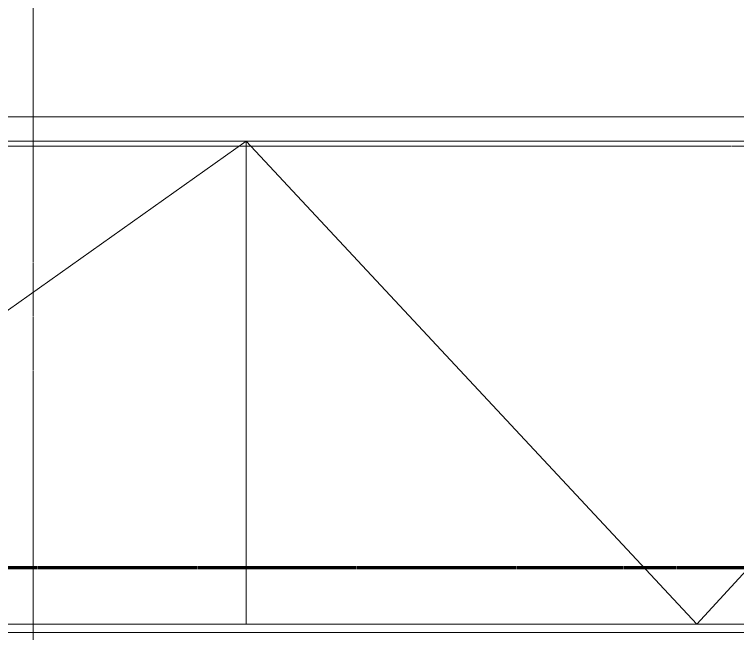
# Model space of a CAD drawing. Header units: inches. Extents: x -4450 to -273, y 9564 to 12971.
# Drawn here: x -3161.3 to -2891.9, y 9985.6 to 10216.3 of the extents above; entities that cross this region are included whole.
import ezdxf

# ---------------------------------------------------------------- set-up
doc = ezdxf.new("R2010")
doc.units = ezdxf.units.IN
doc.header["$MEASUREMENT"] = 0
for name, pattern in [('Aligning Line 1_8_', [0.25, 0.125, -0.125]), ('Double Dash 3_8_', [1, 0.375, -0.125, 0.125, -0.125, 0.125, -0.125]), ('Grid Line 1_2_', [0.875, 0.5, -0.125, 0.125, -0.125])]:
    doc.linetypes.add(name, pattern=pattern)
for name, color, linetype, lineweight in [('0-1', 7, 'Continuous', 5), ('0-4', 147, 'Aligning Line 1_8_', 9), ('A-ROOF', 132, 'Continuous', 13), ('A-WALL', 113, 'Continuous', 13), ('C-PROP-LINE-1', 250, 'Double Dash 3_8_', 140), ('G-ANNO-SYMB-3', 111, 'Continuous', 9), ('S-GRID-1', 1, 'Grid Line 1_2_', 9)]:
    doc.layers.add(name, color=color, linetype=linetype, lineweight=lineweight)

# ---------------------------------------------------------------- blocks, each defined once
blk = doc.blocks.new('Family - ___-1870574-FLOOR PLAN - ROOF')
at = {"layer": 'C-PROP-LINE-1'}
blk.add_line((-2097.82, 10010.09), (-3830.72, 10010.09), dxfattribs=at)
blk = doc.blocks.new('CTR - 1st Phase - Common Walls_rvt-1-FLOOR PLAN - ROOF')
at = {"layer": '0-4'}
blk.add_blockref('Family - ___-1870574-FLOOR PLAN - ROOF', (0, 0), dxfattribs=at)
blk = doc.blocks.new('Basic Wall _ EXT - FIBER CEMENT - SMALL - ___-1939673-FLOOR PLAN - ROOF')
at = {"layer": 'A-WALL'}
blk.add_line((-2073.73, 9986), (-3854.91, 9986), dxfattribs=at)

msp = doc.modelspace()

# ---------------------------------------------------------------- linework, layer by layer
at = {"layer": 'A-ROOF'}
for p, q in [((-3407.67, 10169.06), (-2076.8, 10169.06)), ((-3328.92, 9989.06), (-3074.95, 10169.06)), ((-3074.95, 10169.06), (-2907.01, 9989.06)), ((-3074.95, 9989.06), (-3074.95, 10169.06)), ((-2907.01, 9989.06), (-2742.24, 10169.06))]:
    msp.add_line(p, q, dxfattribs=at)
at = {"layer": 'A-WALL'}
msp.add_line((-3851.85, 9989.06), (-2076.8, 9989.06), dxfattribs=at)
at = {"layer": 'G-ANNO-SYMB-3'}
msp.add_line((-350.57, 10178.19), (-4107.51, 10178.19), dxfattribs=at)
at = {"layer": 'S-GRID-1'}
for p, q in [((-3154.32, 9836.18), (-3154.32, 12413.74)), ((-464.45, 10167.19), (-4316.34, 10167.19))]:
    msp.add_line(p, q, dxfattribs=at)

# ---------------------------------------------------------------- block references
at = {"layer": '0-1'}
msp.add_blockref('CTR - 1st Phase - Common Walls_rvt-1-FLOOR PLAN - ROOF', (0, 0), dxfattribs=at)
at = {"layer": 'A-WALL'}
msp.add_blockref('Basic Wall _ EXT - FIBER CEMENT - SMALL - ___-1939673-FLOOR PLAN - ROOF', (0, 0), dxfattribs=at)

doc.saveas('drawing.dxf')
